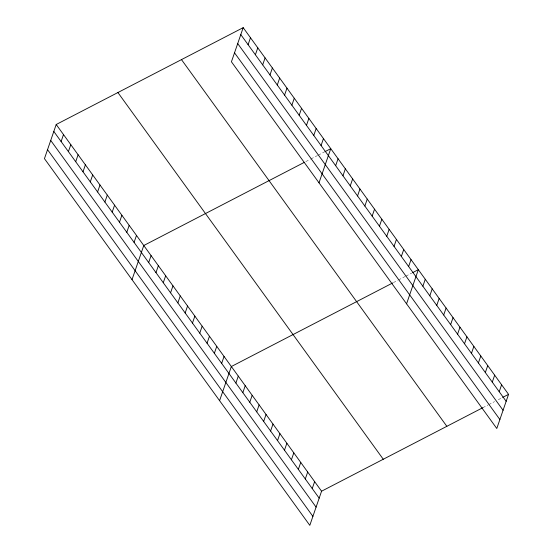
<?xml version="1.0" encoding="UTF-8"?>
<svg xmlns="http://www.w3.org/2000/svg" width="553" height="553" viewBox="0 0 553 553"><rect width="100%" height="100%" fill="white"/><g stroke="black" fill="none" stroke-linecap="round" stroke-linejoin="round"><path stroke-width="0.41" stroke-dasharray="2.77 2.07" d="M305.781 161.6L310.192 159.319M310.924 158.939L317.533 155.511M318.272 155.13L324.148 152.089M393.356 282.618L397.759 280.33M398.492 279.949L405.107 276.528M405.84 276.147L411.715 273.106M482.845 407.679L487.981 405.017M488.721 404.63L494.596 401.589M498.267 399.688L501.944 397.787"/><path stroke-width="0.83" d="M243.189 27.65L231.431 61.791L496.794 428.499L508.553 394.358L243.189 27.65L56.206 124.501L44.447 158.642L309.811 525.35L321.57 491.209L482.845 407.679M61.107 141.533L63.498 134.586M68.406 151.619L70.798 144.672M75.706 161.704L78.097 154.75M82.998 171.789L85.39 164.835M90.298 181.875L92.69 174.921M97.598 191.953L99.989 185.006M104.89 202.039L107.289 195.091M112.19 212.124L114.582 205.177M119.489 222.209L121.881 215.262M126.782 232.295L129.181 225.347M134.082 242.38L136.473 235.426M132.015 279.652L143.773 245.511L304.316 162.361M148.681 262.551L151.073 255.597M155.974 272.636L158.365 265.682M163.273 282.714L165.665 275.767M248.09 44.682L250.488 37.735M170.573 292.8L172.965 285.853M255.389 54.768L257.781 47.821M177.866 302.885L180.264 295.938M262.689 64.853L265.081 57.906M185.165 312.97L187.557 306.023M269.982 74.938L272.38 67.991M192.465 323.056L194.856 316.109M277.281 85.024L279.673 78.07M199.757 333.141L202.156 326.187M284.581 95.109L286.972 88.155M207.057 343.226L209.449 336.272M291.88 105.194L294.272 98.24M214.357 353.312L216.748 346.358M299.173 115.273L301.565 108.326M221.656 363.39L224.048 356.443M306.473 125.358L308.864 118.411M219.589 400.669L231.341 366.528L392.616 282.998M313.772 135.444L316.164 128.496M235.889 383.07L238.281 376.116M321.065 145.529L323.464 138.582M242.829 392.658L245.221 385.711M319.005 182.808L330.756 148.667L324.881 151.709M249.769 402.252L252.168 395.298M335.664 165.7L338.056 158.746M256.71 411.84L259.108 404.893M342.957 175.785L345.355 168.831M263.65 421.434L266.048 414.48M350.256 185.87L352.648 178.916M270.59 431.022L272.988 424.075M357.556 195.956L359.948 189.002M277.53 440.617L279.929 433.663M364.856 206.034L367.247 199.087M284.47 450.204L286.869 443.257M372.148 216.119L374.54 209.172M291.41 459.799L293.809 452.845M379.448 226.205L381.84 219.258M298.35 469.386L300.749 462.439M386.747 236.29L389.139 229.343M305.297 478.981L307.689 472.027M394.04 246.375L396.439 239.428M312.238 488.569L314.629 481.622M401.34 256.461L403.731 249.507M408.639 266.546L411.031 259.592M406.573 303.818L418.331 269.677L412.455 272.726M422.879 286.219L425.271 279.272M429.819 295.814L432.211 288.86M436.759 305.401L439.151 298.454M443.7 314.989L446.091 308.042M450.64 324.583L453.031 317.636M457.58 334.171L459.972 327.224M464.52 343.766L466.912 336.818M471.46 353.353L473.852 346.406M478.4 362.948L480.792 355.994M485.34 372.535L487.732 365.588M492.281 382.13L494.672 375.176M499.221 391.718L501.612 384.77M502.677 397.407L508.553 394.358M240.797 34.597L506.161 401.312M237.707 43.569L503.071 410.285M234.52 52.818L499.884 419.527M181.481 59.613L446.845 426.322M117.907 92.538L383.27 459.253M56.206 124.501L321.57 491.209M53.807 131.448L319.178 498.156M50.717 140.421L316.088 507.136M47.537 149.669L312.901 516.378"/></g></svg>
